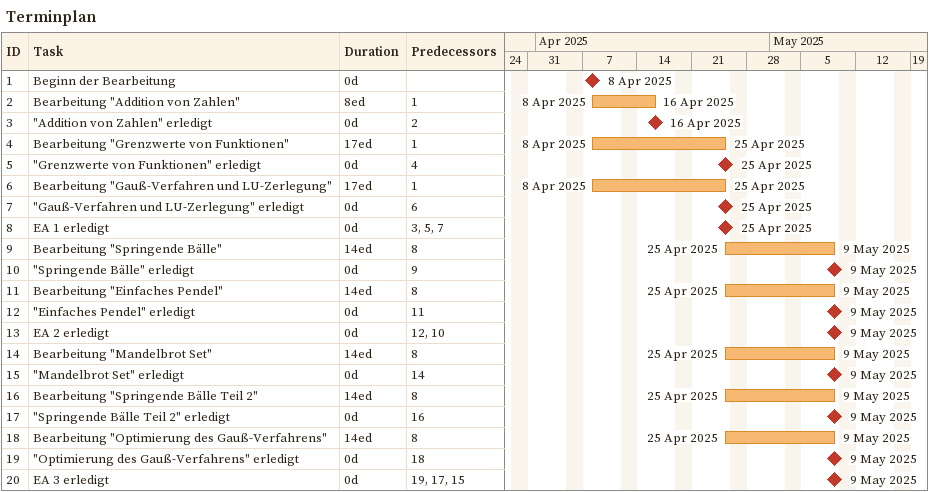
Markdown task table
Terminplan

| ID | Task | Duration | Start | Finish | Predecessors |
|---|---|---|---|---|---|
| 1 | Beginn der Bearbeitung | 0d | 2025-04-08 | 2025-04-08 |  |
| 2 | Bearbeitung "Addition von Zahlen" | 8ed | 2025-04-08 | 2025-04-16 | 1 |
| 3 | "Addition von Zahlen" erledigt | 0d | 2025-04-16 | 2025-04-16 | 2 |
| 4 | Bearbeitung "Grenzwerte von Funktionen" | 17ed | 2025-04-08 | 2025-04-25 | 1 |
| 5 | "Grenzwerte von Funktionen" erledigt | 0d | 2025-04-25 | 2025-04-25 | 4 |
| 6 | Bearbeitung "Gauß-Verfahren und LU-Zerlegung" | 17ed | 2025-04-08 | 2025-04-25 | 1 |
| 7 | "Gauß-Verfahren und LU-Zerlegung" erledigt | 0d | 2025-04-25 | 2025-04-25 | 6 |
| 8 | EA 1 erledigt | 0d | 2025-04-25 | 2025-04-25 | 3, 5, 7 |
| 9 | Bearbeitung "Springende Bälle" | 14ed | 2025-04-25 | 2025-05-09 | 8 |
| 10 | "Springende Bälle" erledigt | 0d | 2025-05-09 | 2025-05-09 | 9 |
| 11 | Bearbeitung "Einfaches Pendel" | 14ed | 2025-04-25 | 2025-05-09 | 8 |
| 12 | "Einfaches Pendel" erledigt | 0d | 2025-05-09 | 2025-05-09 | 11 |
| 13 | EA 2 erledigt | 0d | 2025-05-09 | 2025-05-09 | 12, 10 |
| 14 | Bearbeitung "Mandelbrot Set" | 14ed | 2025-04-25 | 2025-05-09 | 8 |
| 15 | "Mandelbrot Set" erledigt | 0d | 2025-05-09 | 2025-05-09 | 14 |
| 16 | Bearbeitung "Springende Bälle Teil 2" | 14ed | 2025-04-25 | 2025-05-09 | 8 |
| 17 | "Springende Bälle Teil 2" erledigt | 0d | 2025-05-09 | 2025-05-09 | 16 |
| 18 | Bearbeitung "Optimierung des Gauß-Verfahrens" | 14ed | 2025-04-25 | 2025-05-09 | 8 |
| 19 | "Optimierung des Gauß-Verfahrens" erledigt | 0d | 2025-05-09 | 2025-05-09 | 18 |
| 20 | EA 3 erledigt | 0d | 2025-05-09 | 2025-05-09 | 19, 17, 15 |
